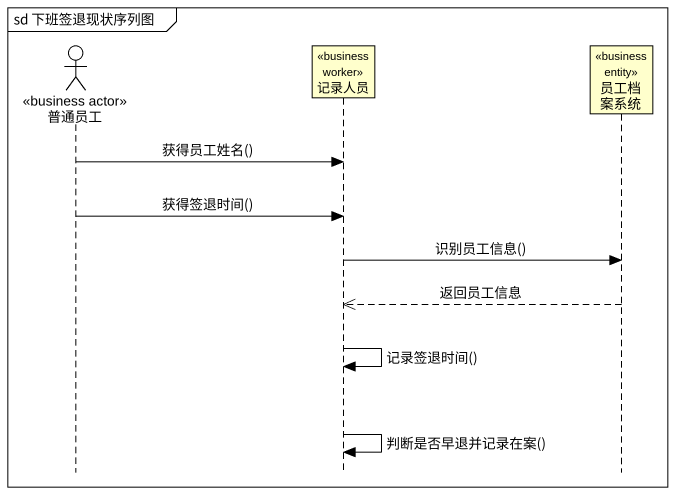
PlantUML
@startuml
mainframe sd 下班签退现状序列图
hide footbox
actor 普通员工 <<business actor>>
participant 记录人员 <<business worker>>
participant 员工档案系统 <<business entity>>

普通员工 -> 记录人员 : 获得员工姓名()
普通员工 -> 记录人员 : 获得签退时间()
记录人员 -> 员工档案系统 : 识别员工信息()
员工档案系统 -->> 记录人员 : 返回员工信息
记录人员 -> 记录人员 : 记录签退时间()
记录人员 -> 记录人员 : 判断是否早退并记录在案()
@enduml
